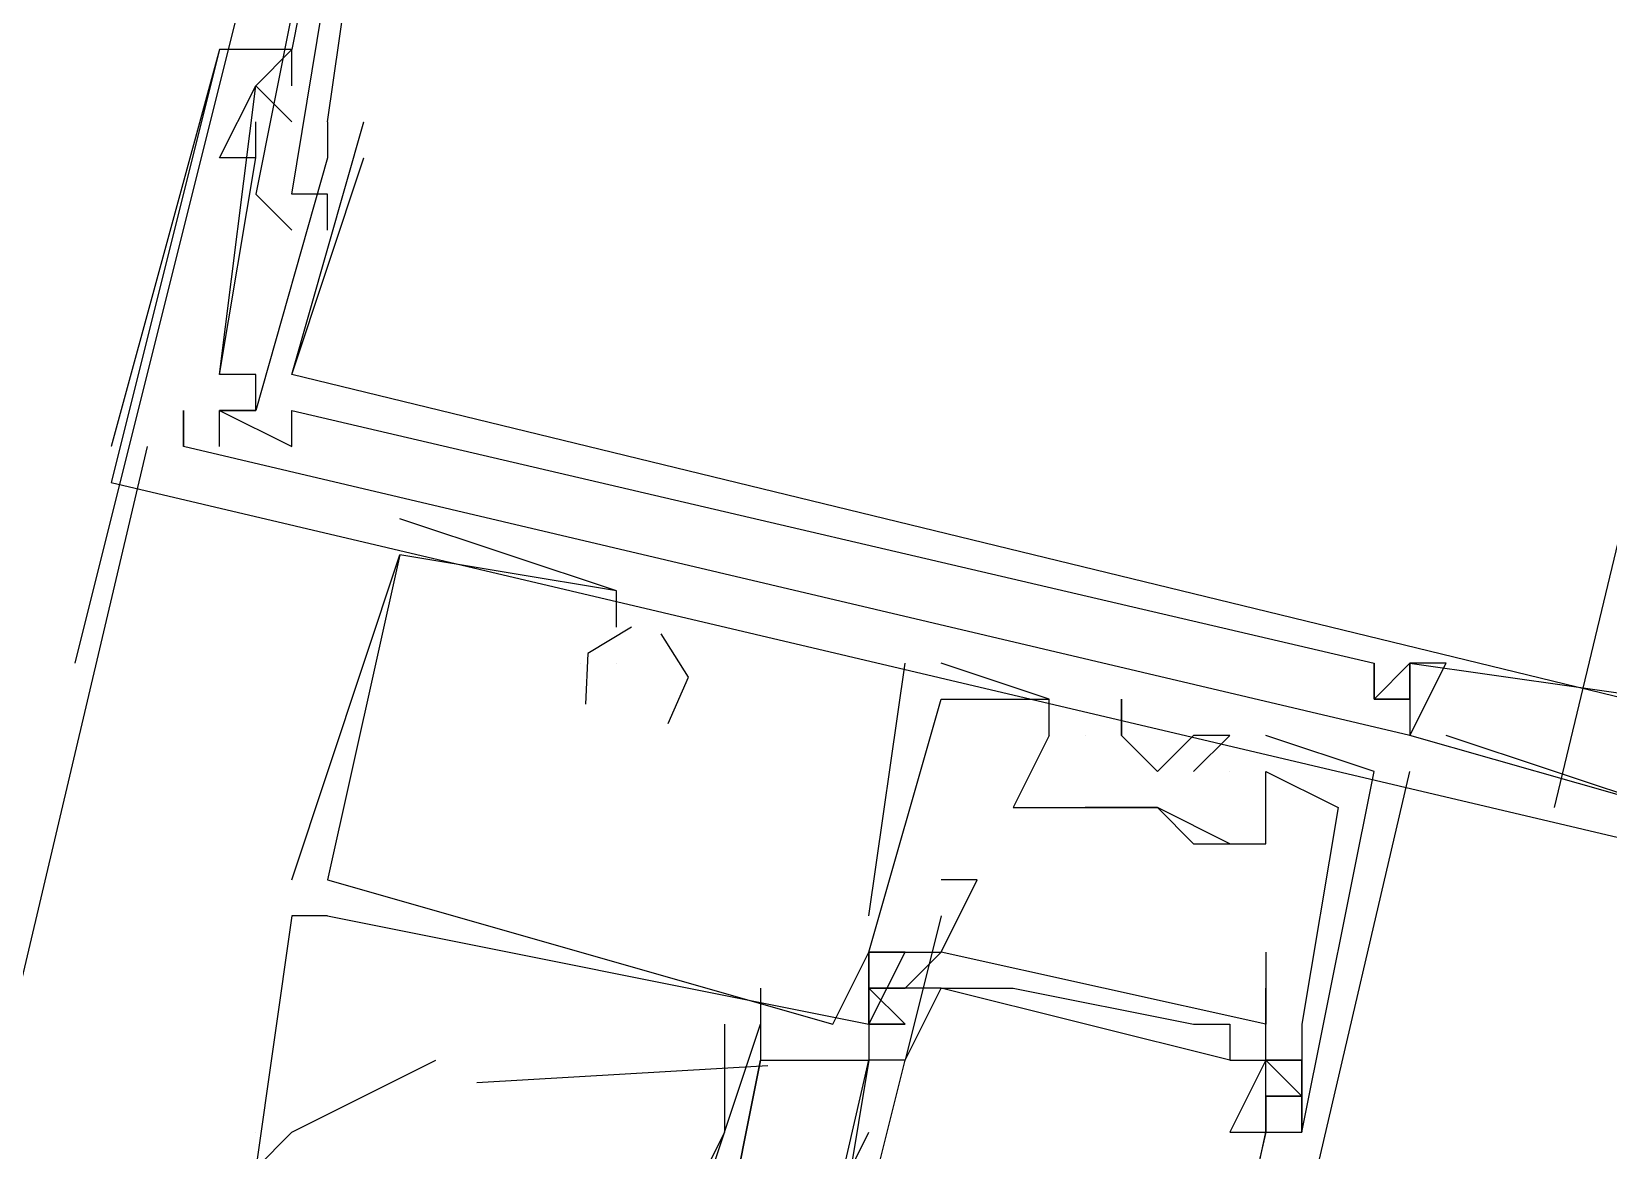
# Model space of a CAD drawing. Header units: feet. Extents: x -84 to 198, y -22 to 181.
# Drawn here: x 126.064 to 126.647, y 133.811 to 134.224 of the extents above; entities that cross this region are included whole.
import ezdxf

# ---------------------------------------------------------------- set-up
doc = ezdxf.new("R2010")
doc.units = ezdxf.units.FT
doc.layers.add('A-LINEA', color=7, linetype='CONTINUOUS')

msp = doc.modelspace()

# ---------------------------------------------------------------- linework, layer by layer
at = {"layer": 'A-LINEA'}
for p, q in [((126.08, 133.9911), (126.2, 134.4711)), ((126.6267, 133.9378), (126.7067, 134.2711)), ((126.1333, 134.2178), (126.1333, 134.2178)), ((126.1333, 134.2178), (126.1333, 134.2178)), ((126.1333, 134.2178), (126.1333, 134.2178)), ((126.1333, 134.2178), (126.1333, 134.2178)), ((126.1333, 134.2178), (126.1333, 134.2178)), ((126.1333, 134.2178), (126.1333, 134.2178)), ((126.1333, 134.2178), (126.1333, 134.2178)), ((126.1333, 134.2178), (126.1333, 134.2178)), ((126.1333, 134.2178), (126.1333, 134.2178)), ((126.16, 134.2178), (126.16, 134.2178)), ((126.16, 134.2178), (126.16, 134.2178)), ((126.16, 134.2178), (126.16, 134.2178)), ((126.16, 134.2178), (126.16, 134.2178)), ((126.16, 134.2178), (126.16, 134.2178)), ((126.16, 134.2178), (126.16, 134.2178)), ((126.16, 134.2178), (126.16, 134.2178)), ((126.16, 134.2178), (126.16, 134.2178)), ((126.16, 134.2178), (126.16, 134.2178)), ((126.1467, 134.2044), (126.1467, 134.2044)), ((126.1467, 134.2044), (126.1467, 134.2044)), ((126.1467, 134.2044), (126.1467, 134.2044)), ((126.1467, 134.2044), (126.1467, 134.2044)), ((126.1467, 134.2044), (126.1467, 134.2044)), ((126.1467, 134.2044), (126.1467, 134.2044)), ((126.1467, 134.2044), (126.1467, 134.2044)), ((126.1467, 134.2044), (126.1467, 134.2044)), ((126.1467, 134.2044), (126.1467, 134.2044)), ((126.16, 134.2044), (126.16, 134.2044)), ((126.16, 134.2044), (126.16, 134.2044)), ((126.16, 134.2044), (126.16, 134.2044)), ((126.16, 134.2044), (126.16, 134.2044)), ((126.16, 134.2044), (126.16, 134.2044)), ((126.16, 134.2044), (126.16, 134.2044)), ((126.1467, 134.1911), (126.1467, 134.1911)), ((126.1467, 134.1911), (126.1467, 134.1911)), ((126.1467, 134.1911), (126.1467, 134.1911)), ((126.1467, 134.1911), (126.1467, 134.1911)), ((126.1467, 134.1911), (126.1467, 134.1911)), ((126.1467, 134.1911), (126.1467, 134.1911)), ((126.16, 134.1911), (126.16, 134.1911)), ((126.16, 134.1911), (126.16, 134.1911)), ((126.16, 134.1911), (126.16, 134.1911)), ((126.1733, 134.1911), (126.1733, 134.1911)), ((126.1733, 134.1911), (126.1733, 134.1911)), ((126.1733, 134.1911), (126.1733, 134.1911)), ((126.1733, 134.1911), (126.1733, 134.1911)), ((126.1733, 134.1911), (126.1733, 134.1911)), ((126.1733, 134.1911), (126.1733, 134.1911)), ((126.1733, 134.1911), (126.1733, 134.1911)), ((126.1733, 134.1911), (126.1733, 134.1911)), ((126.1733, 134.1911), (126.1733, 134.1911)), ((126.1867, 134.1911), (126.1867, 134.1911)), ((126.1867, 134.1911), (126.1867, 134.1911)), ((126.1867, 134.1911), (126.1867, 134.1911)), ((126.1867, 134.1911), (126.1867, 134.1911)), ((126.1867, 134.1911), (126.1867, 134.1911)), ((126.1867, 134.1911), (126.1867, 134.1911)), ((126.1333, 134.1778), (126.1333, 134.1778)), ((126.1333, 134.1778), (126.1333, 134.1778)), ((126.1333, 134.1778), (126.1333, 134.1778)), ((126.1333, 134.1778), (126.1333, 134.1778)), ((126.1333, 134.1778), (126.1333, 134.1778)), ((126.1333, 134.1778), (126.1333, 134.1778)), ((126.1467, 134.1778), (126.1467, 134.1778)), ((126.1467, 134.1778), (126.1467, 134.1778)), ((126.1467, 134.1778), (126.1467, 134.1778)), ((126.1467, 134.1778), (126.1467, 134.1778)), ((126.1467, 134.1778), (126.1467, 134.1778)), ((126.1467, 134.1778), (126.1467, 134.1778)), ((126.1467, 134.1778), (126.1467, 134.1778)), ((126.1467, 134.1778), (126.1467, 134.1778)), ((126.1467, 134.1778), (126.1467, 134.1778)), ((126.1467, 134.1778), (126.1467, 134.1778)), ((126.1467, 134.1778), (126.1467, 134.1778)), ((126.1467, 134.1778), (126.1467, 134.1778)), ((126.1733, 134.1778), (126.1733, 134.1778)), ((126.1733, 134.1778), (126.1733, 134.1778)), ((126.1733, 134.1778), (126.1733, 134.1778)), ((126.1733, 134.1778), (126.1733, 134.1778)), ((126.1733, 134.1778), (126.1733, 134.1778)), ((126.1733, 134.1778), (126.1733, 134.1778)), ((126.1867, 134.1778), (126.1867, 134.1778)), ((126.1867, 134.1778), (126.1867, 134.1778)), ((126.1867, 134.1778), (126.1867, 134.1778)), ((126.1467, 134.1644), (126.1467, 134.1644)), ((126.1467, 134.1644), (126.1467, 134.1644)), ((126.1467, 134.1644), (126.1467, 134.1644)), ((126.16, 134.1644), (126.16, 134.1644)), ((126.16, 134.1644), (126.16, 134.1644)), ((126.16, 134.1644), (126.16, 134.1644)), ((126.16, 134.1644), (126.16, 134.1644)), ((126.16, 134.1644), (126.16, 134.1644)), ((126.16, 134.1644), (126.16, 134.1644)), ((126.1733, 134.1644), (126.1733, 134.1644)), ((126.1733, 134.1644), (126.1733, 134.1644)), ((126.1733, 134.1644), (126.1733, 134.1644)), ((126.16, 134.1511), (126.16, 134.1511)), ((126.16, 134.1511), (126.16, 134.1511)), ((126.16, 134.1511), (126.16, 134.1511)), ((126.1733, 134.1511), (126.1733, 134.1511)), ((126.1733, 134.1511), (126.1733, 134.1511)), ((126.1733, 134.1511), (126.1733, 134.1511)), ((126.1333, 134.0978), (126.1333, 134.0978)), ((126.1333, 134.0978), (126.1333, 134.0978)), ((126.1333, 134.0978), (126.1333, 134.0978)), ((126.1333, 134.0978), (126.1333, 134.0978)), ((126.1333, 134.0978), (126.1333, 134.0978)), ((126.1333, 134.0978), (126.1333, 134.0978)), ((126.1333, 134.0978), (126.1333, 134.0978)), ((126.1333, 134.0978), (126.1333, 134.0978)), ((126.1333, 134.0978), (126.1333, 134.0978)), ((126.1467, 134.0978), (126.1467, 134.0978)), ((126.1467, 134.0978), (126.1467, 134.0978)), ((126.1467, 134.0978), (126.1467, 134.0978)), ((126.1467, 134.0978), (126.1467, 134.0978)), ((126.1467, 134.0978), (126.1467, 134.0978)), ((126.1467, 134.0978), (126.1467, 134.0978)), ((126.1467, 134.0978), (126.1467, 134.0978)), ((126.1467, 134.0978), (126.1467, 134.0978)), ((126.1467, 134.0978), (126.1467, 134.0978)), ((126.16, 134.0978), (126.16, 134.0978)), ((126.16, 134.0978), (126.16, 134.0978)), ((126.16, 134.0978), (126.16, 134.0978)), ((126.16, 134.0978), (126.16, 134.0978)), ((126.16, 134.0978), (126.16, 134.0978)), ((126.16, 134.0978), (126.16, 134.0978)), ((126.12, 134.0711), (126.12, 134.0844)), ((126.12, 134.0844), (126.12, 134.0844)), ((126.12, 134.0711), (126.12, 134.0844)), ((126.12, 134.0844), (126.12, 134.0844)), ((126.12, 134.0711), (126.12, 134.0844)), ((126.12, 134.0844), (126.12, 134.0844)), ((126.12, 134.0844), (126.12, 134.0844)), ((126.12, 134.0844), (126.12, 134.0844)), ((126.12, 134.0844), (126.12, 134.0844)), ((126.12, 134.0844), (126.12, 134.0711)), ((126.12, 134.0844), (126.12, 134.0844)), ((126.12, 134.0844), (126.12, 134.0711)), ((126.12, 134.0844), (126.12, 134.0844)), ((126.12, 134.0844), (126.12, 134.0711)), ((126.12, 134.0844), (126.12, 134.0844)), ((126.12, 134.0711), (126.12, 134.0844)), ((126.12, 134.0844), (126.12, 134.0844)), ((126.12, 134.0844), (126.12, 134.0711)), ((126.12, 134.0844), (126.12, 134.0844)), ((126.12, 134.0711), (126.12, 134.0844)), ((126.12, 134.0844), (126.12, 134.0844)), ((126.12, 134.0844), (126.12, 134.0711)), ((126.12, 134.0844), (126.12, 134.0844)), ((126.12, 134.0711), (126.12, 134.0844)), ((126.12, 134.0844), (126.12, 134.0844)), ((126.12, 134.0844), (126.12, 134.0711)), ((126.12, 134.0844), (126.12, 134.0844)), ((126.1333, 134.0844), (126.1333, 134.0844)), ((126.1333, 134.0844), (126.1333, 134.0844)), ((126.1333, 134.0844), (126.1333, 134.0844)), ((126.1333, 134.0844), (126.1467, 134.0844)), ((126.1333, 134.0844), (126.1333, 134.0844)), ((126.1333, 134.0844), (126.1467, 134.0844)), ((126.1333, 134.0844), (126.1333, 134.0844)), ((126.1333, 134.0844), (126.1467, 134.0844)), ((126.1333, 134.0844), (126.1333, 134.0844)), ((126.1333, 134.0844), (126.1333, 134.0844)), ((126.1333, 134.0844), (126.1333, 134.0844)), ((126.1333, 134.0844), (126.1333, 134.0844)), ((126.1333, 134.0844), (126.1333, 134.0844)), ((126.1333, 134.0844), (126.1333, 134.0844)), ((126.1333, 134.0844), (126.1333, 134.0844)), ((126.1333, 134.0844), (126.1467, 134.0844)), ((126.1333, 134.0844), (126.1333, 134.0844)), ((126.1333, 134.0844), (126.1333, 134.0844)), ((126.1333, 134.0844), (126.1333, 134.0844)), ((126.1333, 134.0844), (126.1467, 134.0844)), ((126.1333, 134.0844), (126.1333, 134.0844)), ((126.1333, 134.0844), (126.1333, 134.0844)), ((126.1333, 134.0844), (126.1333, 134.0844)), ((126.1333, 134.0844), (126.1467, 134.0844)), ((126.1333, 134.0844), (126.1333, 134.0844)), ((126.1333, 134.0844), (126.1333, 134.0844)), ((126.1333, 134.0844), (126.1333, 134.0844)), ((126.1467, 134.0844), (126.1467, 134.0844)), ((126.1467, 134.0844), (126.1467, 134.0844)), ((126.1467, 134.0844), (126.1467, 134.0844)), ((126.1467, 134.0844), (126.1467, 134.0844)), ((126.1467, 134.0844), (126.1467, 134.0844)), ((126.1467, 134.0844), (126.1467, 134.0844)), ((126.1467, 134.0844), (126.1467, 134.0844)), ((126.1467, 134.0844), (126.1467, 134.0844)), ((126.1467, 134.0844), (126.1467, 134.0844)), ((126.1467, 134.0844), (126.1467, 134.0844)), ((126.1467, 134.0844), (126.1467, 134.0844)), ((126.1467, 134.0844), (126.1467, 134.0844)), ((126.1467, 134.0844), (126.1467, 134.0844)), ((126.1467, 134.0844), (126.1467, 134.0844)), ((126.1467, 134.0844), (126.1467, 134.0844)), ((126.16, 134.0844), (126.16, 134.0844)), ((126.16, 134.0844), (126.16, 134.0844)), ((126.16, 134.0844), (126.16, 134.0844)), ((126.16, 134.0844), (126.16, 134.0844)), ((126.16, 134.0844), (126.16, 134.0844)), ((126.16, 134.0844), (126.16, 134.0844)), ((124.48, 127.1778), (126.1067, 134.0711)), ((126.0933, 134.0711), (126.0933, 134.0711)), ((126.0933, 134.0711), (126.0933, 134.0711)), ((126.0933, 134.0711), (126.0933, 134.0711)), ((126.0933, 134.0711), (126.0933, 134.0711)), ((126.0933, 134.0711), (126.0933, 134.0711)), ((126.0933, 134.0711), (126.0933, 134.0711)), ((126.12, 134.0711), (126.12, 134.0711)), ((126.12, 134.0711), (126.12, 134.0711)), ((126.12, 134.0711), (126.12, 134.0711)), ((126.12, 134.0711), (126.12, 134.0711)), ((126.12, 134.0711), (126.12, 134.0711)), ((126.12, 134.0711), (126.12, 134.0711)), ((126.12, 134.0711), (126.12, 134.0711)), ((126.12, 134.0711), (126.12, 134.0711)), ((126.12, 134.0711), (126.12, 134.0711)), ((126.1333, 134.0711), (126.1333, 134.0711)), ((126.1333, 134.0711), (126.1333, 134.0711)), ((126.1333, 134.0711), (126.1333, 134.0711)), ((126.1333, 134.0711), (126.1333, 134.0711)), ((126.1333, 134.0711), (126.1333, 134.0711)), ((126.1333, 134.0711), (126.1333, 134.0711)), ((126.1333, 134.0711), (126.1333, 134.0711)), ((126.1333, 134.0711), (126.1333, 134.0711)), ((126.1333, 134.0711), (126.1333, 134.0711)), ((126.16, 134.0711), (126.16, 134.0711)), ((126.16, 134.0711), (126.16, 134.0711)), ((126.16, 134.0711), (126.16, 134.0711)), ((126.16, 134.0711), (126.16, 134.0711)), ((126.16, 134.0711), (126.16, 134.0711)), ((126.16, 134.0711), (126.16, 134.0711)), ((126.0933, 134.0578), (126.0933, 134.0578)), ((126.0933, 134.0578), (126.0933, 134.0578)), ((126.0933, 134.0578), (126.0933, 134.0578)), ((126.0933, 134.0578), (126.0933, 134.0578)), ((126.0933, 134.0578), (126.0933, 134.0578)), ((126.0933, 134.0578), (126.0933, 134.0578)), ((126.0933, 134.0578), (126.0933, 134.0578)), ((126.0933, 134.0578), (126.0933, 134.0578)), ((126.0933, 134.0578), (126.0933, 134.0578)), ((126.2, 134.0444), (126.2, 134.0444)), ((126.2, 134.0444), (126.2, 134.0444)), ((126.2, 134.0444), (126.2, 134.0444)), ((126.16, 133.9111), (126.2, 134.0311)), ((126.16, 133.9111), (126.2, 134.0311)), ((126.16, 133.9111), (126.2, 134.0311)), ((126.2, 134.0311), (126.2, 134.0311)), ((126.2, 134.0311), (126.2, 134.0311)), ((126.2, 134.0311), (126.2, 134.0311)), ((126.2, 134.0311), (126.2, 134.0311)), ((126.2, 134.0311), (126.2, 134.0311)), ((126.2, 134.0311), (126.2, 134.0311)), ((126.28, 134.0178), (126.28, 134.0178)), ((126.28, 134.0178), (126.28, 134.0178)), ((126.28, 134.0178), (126.28, 134.0178)), ((126.28, 134.0178), (126.28, 134.0178)), ((126.28, 134.0178), (126.28, 134.0178)), ((126.28, 134.0178), (126.28, 134.0178)), ((126.28, 134.0044), (126.28, 134.0044)), ((126.28, 134.0044), (126.28, 134.0044)), ((126.28, 134.0044), (126.28, 134.0044)), ((126.28, 134.0044), (126.28, 134.0044)), ((126.28, 134.0044), (126.28, 134.0044)), ((126.28, 134.0044), (126.28, 134.0044)), ((126.2667, 133.9911), (126.2667, 133.9911)), ((126.2667, 133.9911), (126.2667, 133.9911)), ((126.2667, 133.9911), (126.2667, 133.9911)), ((126.2667, 133.9911), (126.2667, 133.9911)), ((126.2667, 133.9911), (126.2667, 133.9911)), ((126.2667, 133.9911), (126.2667, 133.9911)), ((126.28, 133.9911), (126.28, 133.9911)), ((126.28, 133.9911), (126.28, 133.9911)), ((126.28, 133.9911), (126.28, 133.9911)), ((126.3733, 133.8978), (126.3867, 133.9911)), ((126.3733, 133.8978), (126.3867, 133.9911)), ((126.3733, 133.8978), (126.3867, 133.9911)), ((126.3867, 133.9911), (126.3867, 133.9911)), ((126.3867, 133.9911), (126.3867, 133.9911)), ((126.3867, 133.9911), (126.3867, 133.9911)), ((126.4, 133.9911), (126.4, 133.9911)), ((126.4, 133.9911), (126.4, 133.9911)), ((126.4, 133.9911), (126.4, 133.9911)), ((126.56, 133.9911), (126.56, 133.9911)), ((126.56, 133.9911), (126.56, 133.9911)), ((126.56, 133.9911), (126.56, 133.9911)), ((126.56, 133.9911), (126.56, 133.9911)), ((126.56, 133.9911), (126.56, 133.9911)), ((126.56, 133.9911), (126.56, 133.9911)), ((126.5733, 133.9911), (126.5733, 133.9911)), ((126.5733, 133.9911), (126.5733, 133.9911)), ((126.5733, 133.9911), (126.5733, 133.9911)), ((126.5733, 133.9911), (126.5733, 133.9911)), ((126.5733, 133.9911), (126.5733, 133.9911)), ((126.5733, 133.9911), (126.5733, 133.9911)), ((126.5733, 133.9911), (126.5733, 133.9911)), ((126.5733, 133.9911), (126.5733, 133.9911)), ((126.5733, 133.9911), (126.5733, 133.9911)), ((126.5733, 133.9911), (126.5733, 133.9911)), ((126.5733, 133.9911), (126.5733, 133.9911)), ((126.5733, 133.9911), (126.5733, 133.9911)), ((126.5733, 133.9911), (126.5733, 133.9911)), ((126.5733, 133.9911), (126.5733, 133.9911)), ((126.5733, 133.9911), (126.5733, 133.9911)), ((126.5867, 133.9911), (126.5867, 133.9911)), ((126.5867, 133.9911), (126.5867, 133.9911)), ((126.5867, 133.9911), (126.5867, 133.9911)), ((126.5867, 133.9911), (126.5867, 133.9911)), ((126.5867, 133.9911), (126.5867, 133.9911)), ((126.5867, 133.9911), (126.5867, 133.9911)), ((126.5867, 133.9911), (126.5867, 133.9911)), ((126.5867, 133.9911), (126.5867, 133.9911)), ((126.5867, 133.9911), (126.5867, 133.9911)), ((126.4, 133.9778), (126.4, 133.9778)), ((126.4, 133.9778), (126.4, 133.9778)), ((126.4, 133.9778), (126.4, 133.9778)), ((126.4, 133.9778), (126.4, 133.9778)), ((126.4, 133.9778), (126.4, 133.9778)), ((126.4, 133.9778), (126.4, 133.9778)), ((126.44, 133.9778), (126.44, 133.9778)), ((126.44, 133.9778), (126.44, 133.9778)), ((126.44, 133.9778), (126.44, 133.9778)), ((126.44, 133.9778), (126.44, 133.9778)), ((126.44, 133.9778), (126.44, 133.9778)), ((126.44, 133.9778), (126.44, 133.9778)), ((126.4667, 133.9778), (126.4667, 133.9778)), ((126.4667, 133.9778), (126.4667, 133.9778)), ((126.4667, 133.9778), (126.4667, 133.9778)), ((126.56, 133.9778), (126.56, 133.9778)), ((126.56, 133.9778), (126.56, 133.9778)), ((126.56, 133.9778), (126.56, 133.9778)), ((126.56, 133.9778), (126.56, 133.9778)), ((126.56, 133.9778), (126.56, 133.9778)), ((126.56, 133.9778), (126.56, 133.9778)), ((126.56, 133.9778), (126.56, 133.9778)), ((126.56, 133.9778), (126.56, 133.9778)), ((126.56, 133.9778), (126.56, 133.9778)), ((126.5733, 133.9778), (126.5733, 133.9778)), ((126.5733, 133.9778), (126.5733, 133.9778)), ((126.5733, 133.9778), (126.5733, 133.9778)), ((126.5733, 133.9778), (126.5733, 133.9778)), ((126.5733, 133.9778), (126.5733, 133.9778)), ((126.5733, 133.9778), (126.5733, 133.9778)), ((126.5733, 133.9778), (126.5733, 133.9778)), ((126.5733, 133.9778), (126.5733, 133.9778)), ((126.5733, 133.9778), (126.5733, 133.9778)), ((126.5733, 133.9778), (126.5733, 133.9778)), ((126.5733, 133.9778), (126.5733, 133.9778)), ((126.5733, 133.9778), (126.5733, 133.9778)), ((126.5733, 133.9778), (126.5733, 133.9778)), ((126.5733, 133.9778), (126.5733, 133.9778)), ((126.5733, 133.9778), (126.5733, 133.9778)), ((126.44, 133.9644), (126.44, 133.9644)), ((126.44, 133.9644), (126.44, 133.9644)), ((126.44, 133.9644), (126.44, 133.9644)), ((126.44, 133.9644), (126.44, 133.9644)), ((126.44, 133.9644), (126.44, 133.9644)), ((126.44, 133.9644), (126.44, 133.9644)), ((126.4533, 133.9644), (126.4533, 133.9644)), ((126.4533, 133.9644), (126.4533, 133.9644)), ((126.4533, 133.9644), (126.4533, 133.9644)), ((126.4667, 133.9644), (126.4667, 133.9644)), ((126.4667, 133.9644), (126.4667, 133.9644)), ((126.4667, 133.9644), (126.4667, 133.9644)), ((126.4667, 133.9644), (126.4667, 133.9644)), ((126.4667, 133.9644), (126.4667, 133.9644)), ((126.4667, 133.9644), (126.4667, 133.9644)), ((126.4933, 133.9644), (126.4933, 133.9644)), ((126.4933, 133.9644), (126.4933, 133.9644)), ((126.4933, 133.9644), (126.4933, 133.9644)), ((126.5067, 133.9644), (126.5067, 133.9644)), ((126.5067, 133.9644), (126.5067, 133.9644)), ((126.5067, 133.9644), (126.5067, 133.9644)), ((126.52, 133.9644), (126.52, 133.9644)), ((126.52, 133.9644), (126.52, 133.9644)), ((126.52, 133.9644), (126.52, 133.9644)), ((126.5733, 133.9644), (126.5733, 133.9644)), ((126.5733, 133.9644), (126.5733, 133.9644)), ((126.5733, 133.9644), (126.5733, 133.9644)), ((126.5733, 133.9644), (126.5733, 133.9644)), ((126.5733, 133.9644), (126.5733, 133.9644)), ((126.5733, 133.9644), (126.5733, 133.9644)), ((126.5733, 133.9644), (126.5733, 133.9644)), ((126.5733, 133.9644), (126.5733, 133.9644)), ((126.5733, 133.9644), (126.5733, 133.9644)), ((126.5733, 133.9644), (126.5733, 133.9644)), ((126.5733, 133.9644), (126.5733, 133.9644)), ((126.5733, 133.9644), (126.5733, 133.9644)), ((126.5733, 133.9644), (126.5733, 133.9644)), ((126.5733, 133.9644), (126.5733, 133.9644)), ((126.5733, 133.9644), (126.5733, 133.9644)), ((126.5733, 133.9644), (126.5733, 133.9644)), ((126.5733, 133.9644), (126.5733, 133.9644)), ((126.5733, 133.9644), (126.5733, 133.9644)), ((126.5867, 133.9644), (126.5867, 133.9644)), ((126.5867, 133.9644), (126.5867, 133.9644)), ((126.5867, 133.9644), (126.5867, 133.9644)), ((126.48, 133.9511), (126.48, 133.9511)), ((126.48, 133.9511), (126.48, 133.9511)), ((126.48, 133.9511), (126.48, 133.9511)), ((126.48, 133.5511), (126.5733, 133.9511)), ((126.4933, 133.9511), (126.4933, 133.9511)), ((126.4933, 133.9511), (126.4933, 133.9511)), ((126.4933, 133.9511), (126.4933, 133.9511)), ((126.5067, 133.9511), (126.5067, 133.9511)), ((126.5067, 133.9511), (126.5067, 133.9511)), ((126.5067, 133.9511), (126.5067, 133.9511)), ((126.52, 133.9511), (126.52, 133.9511)), ((126.52, 133.9511), (126.52, 133.9511)), ((126.52, 133.9511), (126.52, 133.9511)), ((126.52, 133.9511), (126.52, 133.9511)), ((126.52, 133.9511), (126.52, 133.9511)), ((126.52, 133.9511), (126.52, 133.9511)), ((126.56, 133.9511), (126.56, 133.9511)), ((126.56, 133.9511), (126.56, 133.9511)), ((126.56, 133.9511), (126.56, 133.9511)), ((126.4267, 133.9378), (126.4267, 133.9378)), ((126.4267, 133.9378), (126.4267, 133.9378)), ((126.4267, 133.9378), (126.4267, 133.9378)), ((126.44, 133.9378), (126.44, 133.9378)), ((126.44, 133.9378), (126.4533, 133.9378)), ((126.44, 133.9378), (126.44, 133.9378)), ((126.44, 133.9378), (126.44, 133.9378)), ((126.4533, 133.9378), (126.4533, 133.9378)), ((126.4533, 133.9378), (126.4533, 133.9378)), ((126.4533, 133.9378), (126.4533, 133.9378)), ((126.4667, 133.9378), (126.4667, 133.9378)), ((126.4667, 133.9378), (126.48, 133.9378)), ((126.4667, 133.9378), (126.4667, 133.9378)), ((126.4667, 133.9378), (126.4667, 133.9378)), ((126.48, 133.9378), (126.48, 133.9378)), ((126.48, 133.9378), (126.48, 133.9378)), ((126.48, 133.9378), (126.48, 133.9378)), ((126.48, 133.9378), (126.48, 133.9378)), ((126.5467, 133.9378), (126.5467, 133.9378)), ((126.5467, 133.9378), (126.5467, 133.9378)), ((126.5467, 133.9378), (126.5467, 133.9378)), ((126.4933, 133.9244), (126.4933, 133.9244)), ((126.4933, 133.9244), (126.4933, 133.9244)), ((126.4933, 133.9244), (126.4933, 133.9244)), ((126.5067, 133.9244), (126.5067, 133.9244)), ((126.5067, 133.9244), (126.5067, 133.9244)), ((126.5067, 133.9244), (126.5067, 133.9244)), ((126.52, 133.9244), (126.52, 133.9244)), ((126.52, 133.9244), (126.52, 133.9244)), ((126.52, 133.9244), (126.52, 133.9244)), ((126.16, 133.9111), (126.16, 133.9111)), ((126.16, 133.9111), (126.16, 133.9111)), ((126.16, 133.9111), (126.16, 133.9111)), ((126.1733, 133.9111), (126.1733, 133.9111)), ((126.1733, 133.9111), (126.1733, 133.9111)), ((126.1733, 133.9111), (126.1733, 133.9111)), ((126.1733, 133.9111), (126.1733, 133.9111)), ((126.1733, 133.9111), (126.1733, 133.9111)), ((126.1733, 133.9111), (126.1733, 133.9111)), ((126.4, 133.9111), (126.4, 133.9111)), ((126.4133, 133.9111), (126.4133, 133.9111)), ((126.16, 133.8978), (126.1467, 133.8044)), ((126.1733, 133.8978), (126.16, 133.8978)), ((126.1733, 133.8978), (126.16, 133.8978)), ((126.1733, 133.8978), (126.16, 133.8978)), ((126.1733, 133.8978), (126.1733, 133.8978)), ((126.1733, 133.8978), (126.1733, 133.8978)), ((126.1733, 133.8978), (126.1733, 133.8978)), ((126.3733, 133.8978), (126.3733, 133.8978)), ((126.3733, 133.8978), (126.3733, 133.8978)), ((126.3733, 133.8978), (126.3733, 133.8978)), ((126.4, 133.8978), (126.4, 133.8978)), ((126.3733, 133.8844), (126.3733, 133.8844)), ((126.3733, 133.8844), (126.3733, 133.8844)), ((126.3733, 133.8844), (126.3733, 133.8844)), ((126.3733, 133.8844), (126.3733, 133.8844)), ((126.3733, 133.8844), (126.3733, 133.8844)), ((126.3733, 133.8844), (126.3733, 133.8844)), ((126.3733, 133.8844), (126.3733, 133.8844)), ((126.3733, 133.8844), (126.3733, 133.8844)), ((126.3733, 133.8844), (126.3733, 133.8844)), ((126.3867, 133.8844), (126.4, 133.8844)), ((126.3867, 133.8711), (126.4, 133.8844)), ((126.3867, 133.8844), (126.3867, 133.8844)), ((126.3867, 133.8844), (126.3867, 133.8844)), ((126.3867, 133.8844), (126.4, 133.8844)), ((126.3867, 133.8711), (126.4, 133.8844)), ((126.3867, 133.8844), (126.3867, 133.8844)), ((126.3867, 133.8844), (126.3867, 133.8844)), ((126.3867, 133.8844), (126.4, 133.8844)), ((126.3867, 133.8711), (126.4, 133.8844)), ((126.3867, 133.8844), (126.3867, 133.8844)), ((126.3867, 133.8844), (126.3867, 133.8844)), ((126.4, 133.8844), (126.4, 133.8844)), ((126.52, 133.8844), (126.52, 133.8844)), ((126.3333, 133.8711), (126.3333, 133.8578)), ((126.4, 133.8711), (126.4, 133.8711)), ((126.5067, 133.8444), (126.4, 133.8711)), ((126.5067, 133.8444), (126.4, 133.8711)), ((126.5067, 133.8444), (126.4, 133.8711)), ((126.4133, 133.8711), (126.4133, 133.8711)), ((126.4267, 133.8711), (126.4267, 133.8711)), ((126.52, 133.8711), (126.52, 133.8711)), ((126.36, 133.8578), (126.36, 133.8578)), ((126.36, 133.8578), (126.36, 133.8578)), ((126.36, 133.8578), (126.36, 133.8578)), ((126.3733, 133.8578), (126.3733, 133.8444)), ((126.3733, 133.8578), (126.3733, 133.8578)), ((126.3733, 133.8578), (126.3733, 133.8578)), ((126.3733, 133.8578), (126.3733, 133.8578)), ((126.3733, 133.8578), (126.3733, 133.8578)), ((126.3733, 133.8578), (126.3733, 133.8578)), ((126.3733, 133.8578), (126.3733, 133.8578)), ((126.3867, 133.8578), (126.3867, 133.8578)), ((126.3867, 133.8578), (126.3867, 133.8578)), ((126.3867, 133.8578), (126.3867, 133.8578)), ((126.3867, 133.8578), (126.3867, 133.8578)), ((126.3867, 133.8578), (126.3867, 133.8578)), ((126.3867, 133.8578), (126.3867, 133.8578)), ((126.4933, 133.8578), (126.4933, 133.8578)), ((126.5067, 133.8578), (126.5067, 133.8578)), ((126.52, 133.8578), (126.52, 133.8578)), ((126.5333, 133.8578), (126.5333, 133.8578)), ((126.5333, 133.8578), (126.5333, 133.8578)), ((126.5333, 133.8578), (126.5333, 133.8578)), ((126.3333, 133.6711), (126.3733, 133.8444)), ((126.3733, 133.8444), (126.36, 133.7644)), ((126.3733, 133.8444), (126.3733, 133.8444)), ((126.3867, 133.8444), (126.3867, 133.8444)), ((126.3867, 133.8444), (126.3867, 133.8444)), ((126.5067, 133.8444), (126.5067, 133.8444)), ((126.52, 133.8444), (126.52, 133.8444)), ((126.5333, 133.8444), (126.52, 133.8444)), ((126.5333, 133.8444), (126.52, 133.8444)), ((126.5333, 133.8311), (126.52, 133.8444)), ((126.5333, 133.8444), (126.5333, 133.8444)), ((126.5333, 133.8444), (126.5333, 133.8444)), ((126.5333, 133.8444), (126.5333, 133.8444)), ((126.5333, 133.8444), (126.5333, 133.8444)), ((126.336, 133.8424), (126.2284, 133.8361)), ((126.52, 133.8311), (126.52, 133.8311)), ((126.52, 133.8311), (126.52, 133.8311)), ((126.52, 133.8311), (126.52, 133.8311)), ((126.52, 133.8311), (126.52, 133.8311)), ((126.52, 133.8311), (126.5333, 133.8311)), ((126.5333, 133.8311), (126.5333, 133.8311)), ((126.5333, 133.8311), (126.5333, 133.8311)), ((126.5333, 133.8311), (126.5333, 133.8311)), ((126.1467, 133.8178), (126.1467, 133.8178)), ((126.36, 133.7911), (126.3733, 133.8178)), ((126.5067, 133.8178), (126.5067, 133.8178)), ((126.52, 133.8178), (126.52, 133.8178)), ((126.52, 133.8178), (126.52, 133.8178)), ((126.52, 133.8178), (126.52, 133.8178)), ((126.52, 133.8178), (126.52, 133.8178)), ((126.52, 133.8178), (126.52, 133.8178)), ((126.5333, 133.8178), (126.5333, 133.8178)), ((126.5333, 133.8178), (126.5333, 133.8178)), ((126.5333, 133.8178), (126.5333, 133.8178)), ((126.5333, 133.8178), (126.5333, 133.8178)), ((126.5333, 133.8178), (126.5333, 133.8178)), ((126.5333, 133.8178), (126.5333, 133.8178))]:
    msp.add_line(p, q, dxfattribs=at)
for points in [[(126.1733, 134.1511), (126.1733, 134.1644), (126.16, 134.1644), (126.1733, 134.2444), (126.16, 134.2578), (126.1867, 134.3511), (126.2, 134.3511)], [(126.1733, 134.1511), (126.1733, 134.1644), (126.16, 134.1644), (126.1733, 134.2444), (126.16, 134.2578), (126.1867, 134.3511), (126.2, 134.3511)], [(126.1733, 134.1511), (126.1733, 134.1644), (126.16, 134.1644), (126.1733, 134.2444), (126.16, 134.2578), (126.1867, 134.3511), (126.2, 134.3511)], [(126.1733, 134.1911), (126.1867, 134.2844), (126.2, 134.2844), (126.1733, 134.2844), (126.16, 134.2178), (126.1333, 134.2178), (126.0933, 134.0578), (126.7733, 133.8978), (126.7733, 133.9111)], [(126.1733, 134.1911), (126.1867, 134.2844), (126.2, 134.2844), (126.1733, 134.2844), (126.16, 134.2178), (126.1333, 134.2178), (126.0933, 134.0578), (126.7733, 133.8978), (126.7733, 133.9111)], [(126.1733, 134.1911), (126.1867, 134.2844), (126.2, 134.2844), (126.1733, 134.2844), (126.16, 134.2178), (126.1333, 134.2178), (126.0933, 134.0578), (126.7733, 133.8978), (126.7733, 133.9111)], [(126.16, 134.2311), (126.1467, 134.1644), (126.16, 134.1511)], [(126.16, 134.2311), (126.1467, 134.1644), (126.16, 134.1511)], [(126.16, 134.2311), (126.1467, 134.1644), (126.16, 134.1511)], [(126.16, 134.2044), (126.16, 134.2178), (126.1333, 134.2178), (126.0933, 134.0711)], [(126.16, 134.2044), (126.16, 134.2178), (126.1333, 134.2178), (126.0933, 134.0711)], [(126.16, 134.2044), (126.16, 134.2178), (126.1333, 134.2178), (126.0933, 134.0711)], [(126.1467, 134.1778), (126.1333, 134.1778), (126.1467, 134.2044), (126.16, 134.2178), (126.1333, 134.2178), (126.0933, 134.0711)], [(126.1467, 134.1778), (126.1333, 134.1778), (126.1467, 134.2044), (126.16, 134.2178), (126.1333, 134.2178), (126.0933, 134.0711)], [(126.1467, 134.1778), (126.1333, 134.1778), (126.1467, 134.2044), (126.16, 134.2178), (126.1333, 134.2178), (126.0933, 134.0711)], [(126.1467, 134.1778), (126.1333, 134.1778), (126.1467, 134.2044)], [(126.1467, 134.1778), (126.1333, 134.1778), (126.1467, 134.2044)], [(126.1467, 134.1778), (126.1333, 134.1778), (126.1467, 134.2044)], [(126.1467, 134.0978), (126.1333, 134.0978), (126.1467, 134.2044), (126.16, 134.1911)], [(126.1467, 134.0978), (126.1333, 134.0978), (126.1467, 134.2044), (126.16, 134.1911)], [(126.1467, 134.0978), (126.1333, 134.0978), (126.1467, 134.2044), (126.16, 134.1911)], [(126.1333, 134.0844), (126.1467, 134.0844), (126.1467, 134.0978), (126.1333, 134.0978), (126.1467, 134.1778), (126.1467, 134.1911)], [(126.1333, 134.0844), (126.1467, 134.0844), (126.1467, 134.0978), (126.1333, 134.0978), (126.1467, 134.1778), (126.1467, 134.1911)], [(126.1333, 134.0844), (126.1467, 134.0844), (126.1467, 134.0978), (126.1333, 134.0978), (126.1467, 134.1778), (126.1467, 134.1911)], [(126.1733, 134.1911), (126.1733, 134.1778), (126.1467, 134.0844), (126.1333, 134.0844)], [(126.1733, 134.1911), (126.1733, 134.1778), (126.1467, 134.0844), (126.1333, 134.0844)], [(126.1733, 134.1911), (126.1733, 134.1778), (126.1467, 134.0844), (126.1333, 134.0844)], [(126.1467, 134.0978), (126.1333, 134.0978), (126.1467, 134.1778), (126.1467, 134.1911)], [(126.1733, 134.1911), (126.1733, 134.1778), (126.1467, 134.0844), (126.1333, 134.0844)], [(126.1467, 134.0978), (126.1333, 134.0978), (126.1467, 134.1778), (126.1467, 134.1911)], [(126.1733, 134.1911), (126.1733, 134.1778), (126.1467, 134.0844), (126.1333, 134.0844)], [(126.1467, 134.0978), (126.1333, 134.0978), (126.1467, 134.1778), (126.1467, 134.1911)], [(126.1733, 134.1911), (126.1733, 134.1778), (126.1467, 134.0844), (126.1333, 134.0844)], [(126.6533, 133.9778), (126.16, 134.0978), (126.1867, 134.1911)], [(126.6533, 133.9778), (126.16, 134.0978), (126.1867, 134.1911)], [(126.6533, 133.9778), (126.16, 134.0978), (126.1867, 134.1911)], [(126.6533, 133.9778), (126.16, 134.0978), (126.1867, 134.1778)], [(126.6533, 133.9778), (126.16, 134.0978), (126.1867, 134.1778)], [(126.6533, 133.9778), (126.16, 134.0978), (126.1867, 134.1778)], [(126.72, 134.1511), (126.6667, 133.9378), (126.5867, 133.9644)], [(126.72, 134.1511), (126.6667, 133.9378), (126.5867, 133.9644)], [(126.72, 134.1511), (126.6667, 133.9378), (126.5867, 133.9644)], [(126.5733, 133.9644), (126.5867, 133.9911), (126.5733, 133.9911), (126.5733, 133.9778), (126.5733, 133.9644), (126.12, 134.0711), (126.12, 134.0844)], [(126.5733, 133.9644), (126.5867, 133.9911), (126.5733, 133.9911), (126.5733, 133.9778), (126.5733, 133.9644), (126.12, 134.0711), (126.12, 134.0844)], [(126.5733, 133.9644), (126.5867, 133.9911), (126.5733, 133.9911), (126.5733, 133.9778), (126.5733, 133.9644), (126.12, 134.0711), (126.12, 134.0844)], [(126.1333, 134.0844), (126.16, 134.0711), (126.16, 134.0844), (126.56, 133.9911), (126.56, 133.9778), (126.5733, 133.9778), (126.5733, 133.9911), (126.6667, 133.9778)], [(126.1333, 134.0844), (126.16, 134.0711), (126.16, 134.0844), (126.56, 133.9911), (126.56, 133.9778), (126.5733, 133.9778), (126.5733, 133.9911), (126.6667, 133.9778)], [(126.1333, 134.0844), (126.16, 134.0711), (126.16, 134.0844), (126.56, 133.9911), (126.56, 133.9778), (126.5733, 133.9778), (126.5733, 133.9911), (126.6667, 133.9778)], [(126.1333, 134.0711), (126.1333, 134.0844), (126.16, 134.0711), (126.16, 134.0844), (126.56, 133.9911), (126.56, 133.9778), (126.5733, 133.9778)], [(126.1333, 134.0711), (126.1333, 134.0844), (126.16, 134.0711), (126.16, 134.0844), (126.56, 133.9911), (126.56, 133.9778), (126.5733, 133.9778)], [(126.1333, 134.0711), (126.1333, 134.0844), (126.16, 134.0711), (126.16, 134.0844), (126.56, 133.9911), (126.56, 133.9778), (126.5733, 133.9778)], [(126.68, 134.0044), (126.6667, 133.9378), (126.5733, 133.9644), (126.5867, 133.9911), (126.5733, 133.9911), (126.5733, 133.9778), (126.5733, 133.9644), (126.12, 134.0711)], [(126.68, 134.0044), (126.6667, 133.9378), (126.5733, 133.9644), (126.5867, 133.9911), (126.5733, 133.9911), (126.5733, 133.9778), (126.5733, 133.9644), (126.12, 134.0711)], [(126.68, 134.0044), (126.6667, 133.9378), (126.5733, 133.9644), (126.5867, 133.9911), (126.5733, 133.9911), (126.5733, 133.9778), (126.5733, 133.9644), (126.12, 134.0711)], [(126.68, 134.0044), (126.6667, 133.9378), (126.5733, 133.9644), (126.5867, 133.9911), (126.5733, 133.9911), (126.5733, 133.9778), (126.5733, 133.9644), (126.12, 134.0711)], [(126.68, 134.0044), (126.6667, 133.9378), (126.5733, 133.9644), (126.5867, 133.9911), (126.5733, 133.9911), (126.5733, 133.9778), (126.5733, 133.9644), (126.12, 134.0711)], [(126.68, 134.0044), (126.6667, 133.9378), (126.5733, 133.9644), (126.5867, 133.9911), (126.5733, 133.9911), (126.5733, 133.9778), (126.5733, 133.9644), (126.12, 134.0711)], [(126.0933, 134.0578), (126.7733, 133.8978), (126.7733, 133.9111)], [(126.0933, 134.0578), (126.7733, 133.8978), (126.7733, 133.9111)], [(126.0933, 134.0578), (126.7733, 133.8978), (126.7733, 133.9111)], [(126.0933, 134.0578), (126.7733, 133.8978), (126.7733, 133.9111)], [(126.0933, 134.0578), (126.7733, 133.8978), (126.7733, 133.9111)], [(126.0933, 134.0578), (126.7733, 133.8978), (126.7733, 133.9111)], [(126.28, 134.0044), (126.28, 134.0178), (126.2, 134.0444)], [(126.28, 134.0044), (126.28, 134.0178), (126.2, 134.0444)], [(126.28, 134.0044), (126.28, 134.0178), (126.2, 134.0444)], [(126.28, 134.0044), (126.28, 134.0178), (126.2, 134.0311), (126.1733, 133.9111), (126.36, 133.8578), (126.3733, 133.8844), (126.3733, 133.8844)], [(126.28, 134.0044), (126.28, 134.0178), (126.2, 134.0311), (126.1733, 133.9111), (126.36, 133.8578), (126.3733, 133.8844), (126.3733, 133.8844)], [(126.28, 134.0044), (126.28, 134.0178), (126.2, 134.0311), (126.1733, 133.9111), (126.36, 133.8578), (126.3733, 133.8844), (126.3733, 133.8844)], [(126.2856, 134.0044), (126.2695, 133.9947), (126.2686, 133.976)], [(126.2856, 134.0044), (126.2695, 133.9947), (126.2686, 133.976)], [(126.2856, 134.0044), (126.2695, 133.9947), (126.2686, 133.976)], [(126.2991, 133.9688), (126.3066, 133.986), (126.2965, 134.0019)], [(126.2991, 133.9688), (126.3066, 133.986), (126.2965, 134.0019)], [(126.2991, 133.9688), (126.3066, 133.986), (126.2965, 134.0019)], [(126.28, 133.9911), (126.28, 133.9911), (126.28, 133.9911)], [(126.28, 133.9911), (126.28, 133.9911), (126.28, 133.9911)], [(126.28, 133.9911), (126.28, 133.9911), (126.28, 133.9911)], [(126.44, 133.9644), (126.44, 133.9778), (126.44, 133.9778), (126.4, 133.9911)], [(126.44, 133.9644), (126.44, 133.9778), (126.44, 133.9778), (126.4, 133.9911)], [(126.44, 133.9644), (126.44, 133.9778), (126.44, 133.9778), (126.4, 133.9911)], [(126.5733, 133.9778), (126.56, 133.9778), (126.56, 133.9778), (126.56, 133.9911)], [(126.5733, 133.9778), (126.56, 133.9778), (126.56, 133.9778), (126.56, 133.9911)], [(126.5733, 133.9778), (126.56, 133.9778), (126.56, 133.9778), (126.56, 133.9911)], [(126.56, 133.9778), (126.5733, 133.9911), (126.6667, 133.9778)], [(126.56, 133.9778), (126.5733, 133.9911), (126.6667, 133.9778)], [(126.56, 133.9778), (126.5733, 133.9911), (126.6667, 133.9778)], [(126.1733, 133.8978), (126.3733, 133.8578), (126.3867, 133.8578), (126.3733, 133.8578), (126.3733, 133.8844), (126.3867, 133.8844), (126.3733, 133.8844), (126.4, 133.9778), (126.44, 133.9778)], [(126.1733, 133.8978), (126.3733, 133.8578), (126.3867, 133.8578), (126.3733, 133.8578), (126.3733, 133.8844), (126.3867, 133.8844), (126.3733, 133.8844), (126.4, 133.9778), (126.44, 133.9778)], [(126.1733, 133.8978), (126.3733, 133.8578), (126.3867, 133.8578), (126.3733, 133.8578), (126.3733, 133.8844), (126.3867, 133.8844), (126.3733, 133.8844), (126.4, 133.9778), (126.44, 133.9778)], [(126.4933, 133.9511), (126.5067, 133.9644), (126.4933, 133.9644), (126.48, 133.9511), (126.48, 133.9511), (126.4667, 133.9644), (126.4667, 133.9778), (126.4667, 133.9644)], [(126.4933, 133.9511), (126.5067, 133.9644), (126.4933, 133.9644), (126.48, 133.9511), (126.48, 133.9511), (126.4667, 133.9644), (126.4667, 133.9778), (126.4667, 133.9644)], [(126.4933, 133.9511), (126.5067, 133.9644), (126.4933, 133.9644), (126.48, 133.9511), (126.48, 133.9511), (126.4667, 133.9644), (126.4667, 133.9778), (126.4667, 133.9644)], [(126.44, 133.9644), (126.4267, 133.9378), (126.44, 133.9378), (126.4533, 133.9378), (126.4667, 133.9378), (126.48, 133.9378), (126.4933, 133.9244), (126.5067, 133.9244), (126.52, 133.9244), (126.52, 133.9511), (126.5467, 133.9378), (126.5333, 133.8578), (126.5333, 133.8444), (126.5333, 133.8178), (126.5333, 133.8311), (126.52, 133.8311), (126.52, 133.8178), (126.5333, 133.8178), (126.56, 133.9511), (126.56, 133.9511), (126.52, 133.9644)], [(126.44, 133.9644), (126.4267, 133.9378), (126.44, 133.9378), (126.4533, 133.9378), (126.4667, 133.9378), (126.48, 133.9378), (126.4933, 133.9244), (126.5067, 133.9244), (126.52, 133.9244), (126.52, 133.9511), (126.5467, 133.9378), (126.5333, 133.8578), (126.5333, 133.8444), (126.5333, 133.8178), (126.5333, 133.8311), (126.52, 133.8311), (126.52, 133.8178), (126.5333, 133.8178), (126.56, 133.9511), (126.56, 133.9511), (126.52, 133.9644)], [(126.44, 133.9644), (126.4267, 133.9378), (126.44, 133.9378), (126.4533, 133.9378), (126.4667, 133.9378), (126.48, 133.9378), (126.4933, 133.9244), (126.5067, 133.9244), (126.52, 133.9244), (126.52, 133.9511), (126.5467, 133.9378), (126.5333, 133.8578), (126.5333, 133.8444), (126.5333, 133.8178), (126.5333, 133.8311), (126.52, 133.8311), (126.52, 133.8178), (126.5333, 133.8178), (126.56, 133.9511), (126.56, 133.9511), (126.52, 133.9644)], [(126.52, 133.9511), (126.52, 133.9511), (126.52, 133.9511)], [(126.52, 133.9511), (126.52, 133.9511), (126.52, 133.9511)], [(126.52, 133.9511), (126.52, 133.9511), (126.52, 133.9511)], [(126.5067, 133.9244), (126.48, 133.9378), (126.4667, 133.9378), (126.4533, 133.9378)], [(126.52, 133.8844), (126.52, 133.8578), (126.4, 133.8844), (126.4133, 133.9111), (126.4, 133.9111)], [(126.4, 133.8978), (126.3867, 133.8444), (126.3733, 133.8444)], [(126.3867, 133.8578), (126.3733, 133.8578), (126.3867, 133.8844), (126.3733, 133.8844), (126.3733, 133.8578), (126.3733, 133.8578)], [(126.3867, 133.8578), (126.3733, 133.8578), (126.3867, 133.8844), (126.3733, 133.8844), (126.3733, 133.8578), (126.3733, 133.8578)], [(126.3867, 133.8578), (126.3733, 133.8578), (126.3867, 133.8844), (126.3733, 133.8844), (126.3733, 133.8578), (126.3733, 133.8578)], [(126.3467, 133.6844), (126.3867, 133.8444), (126.4, 133.8711), (126.4133, 133.8711), (126.4267, 133.8711), (126.4933, 133.8578), (126.5067, 133.8578), (126.5067, 133.8444), (126.52, 133.8444), (126.5067, 133.8178), (126.52, 133.8178), (126.48, 133.6444), (126.4667, 133.6444), (126.4533, 133.6444), (126.4667, 133.6711)], [(126.3867, 133.8578), (126.3733, 133.8711), (126.3867, 133.8578)], [(126.3733, 133.8711), (126.3867, 133.8711), (126.3733, 133.8711), (126.3867, 133.8578)], [(126.3867, 133.8578), (126.3733, 133.8711), (126.3867, 133.8578)], [(126.3733, 133.8711), (126.3867, 133.8711), (126.3733, 133.8711), (126.3867, 133.8578)], [(126.3867, 133.8578), (126.3733, 133.8711), (126.3867, 133.8578)], [(126.3733, 133.8711), (126.3867, 133.8711), (126.3733, 133.8711), (126.3867, 133.8578)], [(126.4, 133.8711), (126.3867, 133.8711), (126.3867, 133.8711)], [(126.4, 133.8711), (126.3867, 133.8711), (126.3867, 133.8711)], [(126.4, 133.8711), (126.3867, 133.8711), (126.3867, 133.8711)], [(126.48, 133.6311), (126.52, 133.8178), (126.52, 133.8711)], [(126.3067, 133.7778), (126.3067, 133.7778), (126.3333, 133.8578), (126.3333, 133.8444), (126.32, 133.7778), (126.3067, 133.7778), (126.3067, 133.7778)], [(126.32, 133.8578), (126.32, 133.8444), (126.32, 133.8178), (126.3067, 133.7911), (126.3067, 133.7778), (126.3067, 133.7778)], [(126.1067, 133.7511), (126.12, 133.7511), (126.12, 133.7644), (126.1333, 133.7778), (126.1467, 133.8044), (126.16, 133.8178), (126.1867, 133.8311), (126.2133, 133.8444)], [(126.36, 133.7644), (126.32, 133.7778), (126.3333, 133.8444), (126.3733, 133.8444)], [(126.52, 133.8444), (126.5333, 133.8444), (126.52, 133.8444)], [(126.52, 133.8311), (126.5333, 133.8311), (126.52, 133.8311)], [(126.52, 133.8311), (126.5333, 133.8311), (126.52, 133.8311)]]:
    msp.add_lwpolyline(points, dxfattribs=at)
msp.add_lwpolyline([(126.5333, 133.8178), (126.5333, 133.8178), (126.5333, 133.8444), (126.5333, 133.8444)], close=True, dxfattribs=at)

doc.saveas('drawing.dxf')
